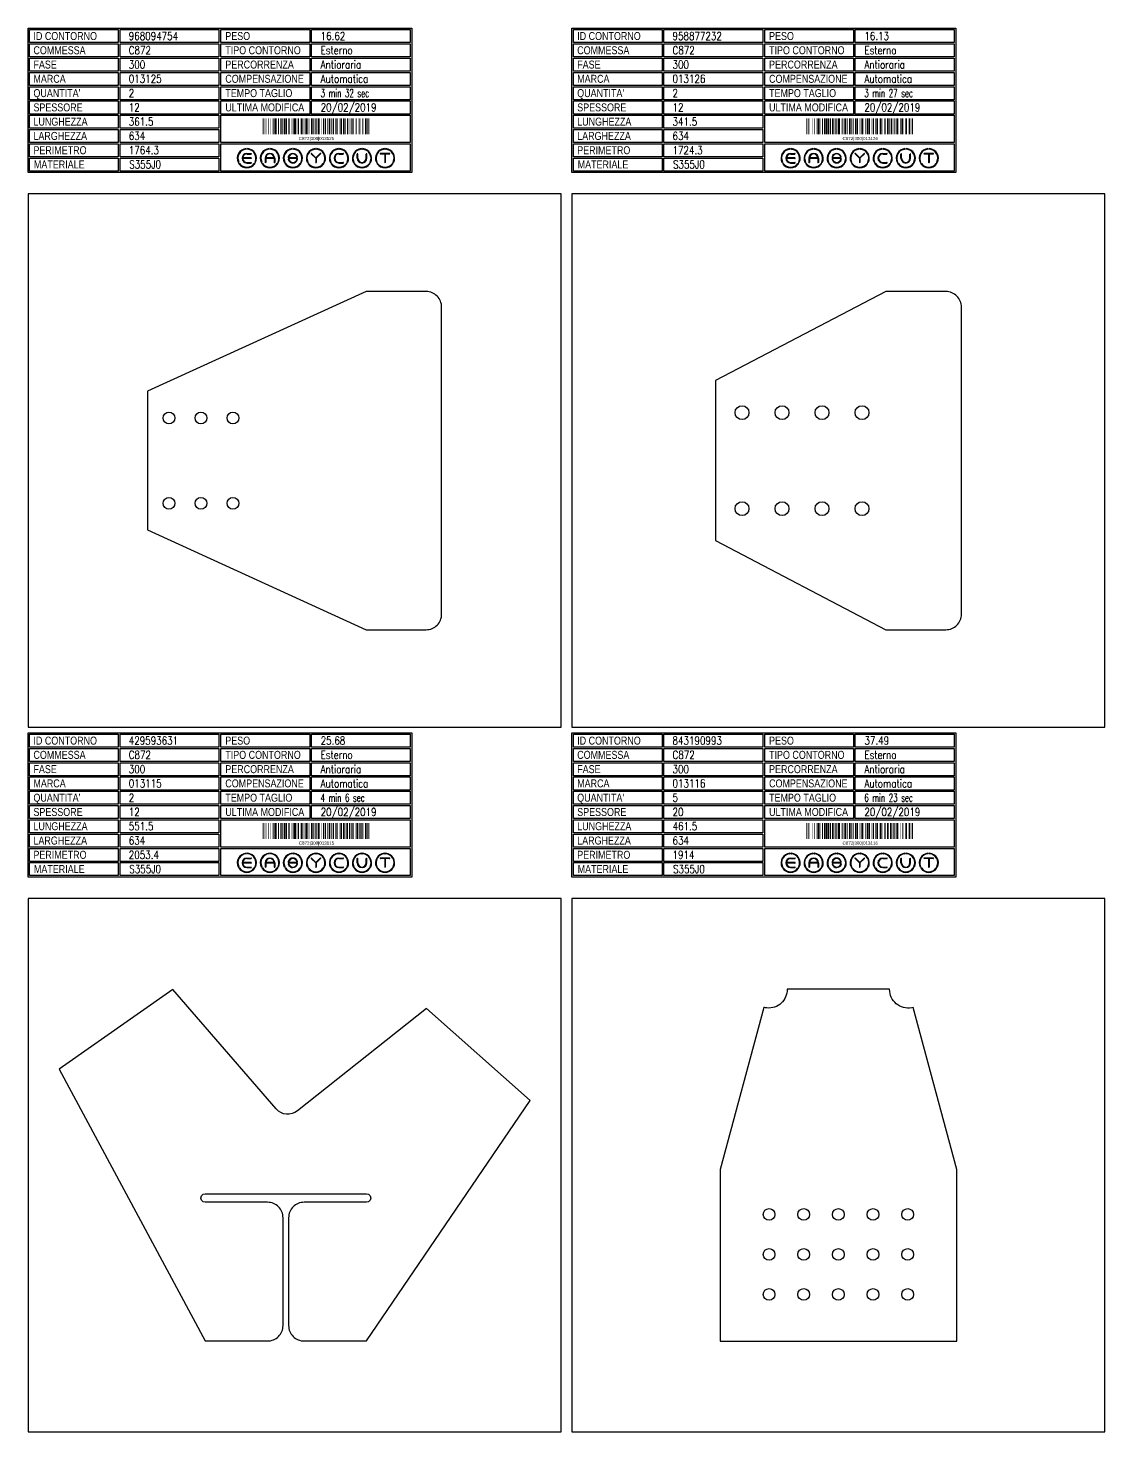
# Model space of a CAD drawing. Header units: millimetres. Extents: x 10000 to 55964, y 10000 to 31380.
# Drawn here: x 18160 to 20180, y 15365 to 17997 of the extents above; entities that cross this region are included whole.
import ezdxf
from ezdxf.enums import TextEntityAlignment as Align

# ---------------------------------------------------------------- set-up
doc = ezdxf.new("R2010")
doc.units = ezdxf.units.MM
doc.styles.add('EasyCutStyle', font='romans.shx', dxfattribs={"width": 0.8})
doc.styles.add('EasyCutStyle1', font='arial.ttf', dxfattribs={"width": 0.8})
doc.styles.get("Standard").update_dxf_attribs({"font": 'arial.ttf'})

# ---------------------------------------------------------------- blocks, each defined once
blk = doc.blocks.new('BlockShape01')
at = {"color": 253}
blk.add_lwpolyline([(0, 0), (720, 0), (720, -271), (0, -271)], close=True, dxfattribs=at)
at = {"color": 2}
for points in [[(3, -2.9), (169.3, -2.9), (169.3, -27.3), (3, -27.3)], [(3, -2.9), (169.3, -2.9), (169.3, -27.3), (3, -27.3)], [(361.9, -2.9), (528.3, -2.9), (528.3, -27.3), (361.9, -27.3)], [(3, -29.6), (169.3, -29.6), (169.3, -54), (3, -54)], [(361.9, -29.6), (528.3, -29.6), (528.3, -54), (361.9, -54)], [(3, -56.4), (169.3, -56.4), (169.3, -80.8), (3, -80.8)], [(361.9, -56.4), (528.3, -56.4), (528.3, -80.8), (361.9, -80.8)], [(3, -83.1), (169.3, -83.1), (169.3, -107.6), (3, -107.6)], [(361.9, -83.1), (528.3, -83.1), (528.3, -107.6), (361.9, -107.6)], [(3, -109.9), (169.3, -109.9), (169.3, -134.3), (3, -134.3)], [(361.9, -109.9), (528.3, -109.9), (528.3, -134.3), (361.9, -134.3)], [(3, -136.7), (169.3, -136.7), (169.3, -161.1), (3, -161.1)], [(361.9, -136.7), (528.3, -136.7), (528.3, -161.1), (361.9, -161.1)], [(3, -163.4), (169.3, -163.4), (169.3, -187.9), (3, -187.9)], [(3, -190.2), (169.3, -190.2), (169.3, -214.6), (3, -214.6)], [(3, -217), (169.3, -217), (169.3, -241.4), (3, -241.4)], [(3, -243.7), (169.3, -243.7), (169.3, -268.1), (3, -268.1)]]:
    blk.add_lwpolyline(points, close=True, dxfattribs=at)
at = {"color": 1}
for points in [[(172.7, -2.9), (358.1, -2.9), (358.1, -27.3), (172.7, -27.3)], [(531.6, -2.9), (717, -2.9), (717, -27.3), (531.6, -27.3)], [(172.7, -29.6), (358.1, -29.6), (358.1, -54), (172.7, -54)], [(531.6, -29.6), (717, -29.6), (717, -54), (531.6, -54)], [(172.7, -56.4), (358.1, -56.4), (358.1, -80.8), (172.7, -80.8)], [(531.6, -56.4), (717, -56.4), (717, -80.8), (531.6, -80.8)], [(172.7, -83.1), (358.1, -83.1), (358.1, -107.6), (172.7, -107.6)], [(531.6, -83.1), (717, -83.1), (717, -107.6), (531.6, -107.6)], [(172.7, -109.9), (358.1, -109.9), (358.1, -134.3), (172.7, -134.3)], [(531.6, -109.9), (717, -109.9), (717, -134.3), (531.6, -134.3)], [(172.7, -136.7), (358.1, -136.7), (358.1, -161.1), (172.7, -161.1)], [(531.6, -136.7), (717, -136.7), (717, -161.1), (531.6, -161.1)], [(172.7, -163.4), (358.1, -163.4), (358.1, -187.9), (172.7, -187.9)], [(361.9, -163.4), (717, -163.4), (717, -214.6), (361.9, -214.6)], [(172.7, -190.2), (358.1, -190.2), (358.1, -214.6), (172.7, -214.6)], [(172.7, -217), (358.1, -217), (358.1, -241.4), (172.7, -241.4)], [(361.9, -217), (717, -217), (717, -268.1), (361.9, -268.1)], [(172.7, -243.7), (358.1, -243.7), (358.1, -268.1), (172.7, -268.1)]]:
    blk.add_lwpolyline(points, close=True, dxfattribs=at)
at = {"color": 161, "style": 'EasyCutStyle1', "width": 0.8}
for s, p in [('ID CONTORNO', (10.1, -22.4)), ('PESO', (370, -22.4)), ('COMMESSA', (10.1, -49.1)), ('TIPO CONTORNO', (370, -49.1)), ('FASE', (10.1, -75.9)), ('PERCORRENZA', (370, -75.9)), ('MARCA', (10.1, -102.6)), ('COMPENSAZIONE', (370, -102.6)), ("QUANTITA'", (10.1, -129.4)), ('TEMPO TAGLIO', (370, -129.4)), ('SPESSORE', (10.1, -156.2)), ('ULTIMA MODIFICA', (370, -156.2)), ('LUNGHEZZA', (10.1, -182.9)), ('LARGHEZZA', (10.1, -209.7)), ('PERIMETRO', (10.1, -236.5)), ('MATERIALE', (11, -263.2))]:
    blk.add_text(s, height=15, dxfattribs=at).set_placement(p)
at = {"style": 'EasyCutStyle'}
for tag, p, width in [('IDSHAPE', (188.9, -22.4), 0.8), ('WEIGTHSHAPE', (548.8, -22.4), 0.8), ('ORDERSHAPE', (188.9, -49.1), 0.8), ('TYPESHAPE', (548.8, -49.1), 0.8), ('PHASESHAPE', (188.9, -75.9), 0.8), ('JOUSHAPE', (548.8, -75.9), 0.8), ('MKSHAPE', (188.9, -102.6), 0.8), ('COMPSHAPE', (548.8, -102.6), 0.8), ('QTASHAPE', (188.9, -129.4), 0.8), ('TIMECUTSHAPE', (548.8, -129.4), 0.65), ('TKSHAPE', (188.9, -156.2), 0.8), ('LASTMODIFYSHAPE', (548.8, -156.2), 0.8), ('LENGTHSHAPE', (188.9, -182.9), 0.8), ('HEIGHTSHAPE', (188.9, -209.7), 0.8), ('PERIMETERSHAPE', (188.9, -236.5), 0.8), ('MATSHAPE', (189.8, -263.2), 0.8)]:
    blk.add_attdef(tag, p, '', height=15, dxfattribs=dict(at, width=width))
blk = doc.blocks.new('Logo')
for color, points in [(140, [(-144.9, -7.2, -1), (-145.9, -7.6, -0.520567), (-131.2, 17.9, -1), (-131.1, 16.9, 0.520567)]), (256, [(-121.7, 0.5), (-137.5, 0.5, -0.394366), (-129.6, 7.9), (-121.7, 7.9, 1), (-121.7, 9), (-129.6, 9, 1), (-129.6, -9), (-121.7, -9, 1), (-121.7, -7.9), (-129.6, -7.9, -0.394366), (-137.5, -0.5), (-121.7, -0.5, 1)]), (140, [(-114.3, -7.2, 1), (-113.3, -7.6, 0.520567), (-128, 17.9, 0.916853), (-128.2, 16.9, 0.043377), (-128.1, 16.9, -0.520567)]), (140, [(-101.7, -7.2, -1), (-102.7, -7.6, -0.520567), (-88, 17.9, -1), (-87.9, 16.9, 0.520567)]), (140, [(-71.1, -7.2, 1), (-70.1, -7.6, 0.520567), (-84.8, 17.9, 1), (-84.9, 16.9, -0.520567)]), (140, [(-58.5, -7.2, -1), (-59.5, -7.6, -0.520567), (-44.8, 17.9, -1), (-44.7, 16.9, 0.520567)]), (256, [(-36.6, -0.5, -0.486114), (-35.5, -1.9, -0.776377), (-50.9, -2, 1), (-51.9, -2.3, 0.776377), (-34.5, -2.1, 0.486114), (-36.6, 0.5), (-49.8, 0.5, -0.486114), (-50.9, 1.9, -0.776377), (-35.5, 2, 1), (-34.5, 2.3, 0.776377), (-51.9, 2.1, 0.486114), (-49.8, -0.5)]), (140, [(-27.9, -7.2, 1), (-26.9, -7.6, 0.520567), (-41.6, 17.9, 1), (-41.7, 16.9, -0.520567)]), (140, [(-15.3, -7.2, -1), (-16.3, -7.6, -0.520567), (-1.6, 17.9, -1), (-1.5, 16.9, 0.520567)]), (256, [(0, 0.8), (-8.1, 8.8, 1), (-8.8, 8.1), (-0.5, -0.2), (-0.5, -7.9, 1), (0.5, -7.9), (0.5, -0.2), (8.8, 8.1, 1), (8.1, 8.8)]), (140, [(15.3, -7.2, 1), (16.3, -7.6, 0.520567), (1.6, 17.9, 1), (1.5, 16.9, -0.520567)]), (140, [(27.9, -7.2, -1), (26.9, -7.6, -0.520567), (41.6, 17.9, -1), (41.7, 16.9, 0.520567)]), (256, [(43.2, -9), (51.1, -9, 1), (51.1, -7.9), (43.2, -7.9, -1), (43.2, 7.9), (51.1, 7.9, 1), (51.1, 9), (43.2, 9, 1)]), (140, [(58.5, -7.2, 1), (59.5, -7.6, 0.520567), (44.8, 17.9, 1), (44.7, 16.9, -0.520567)]), (140, [(71.1, -7.2, -1), (70.1, -7.6, -0.520567), (84.8, 17.9, -1), (84.9, 16.9, 0.520567)]), (256, [(78.5, 0), (78.5, 7.9, 1), (77.4, 7.9), (77.4, 0, 1), (95.4, 0), (95.4, 7.9, 1), (94.3, 7.9), (94.3, 0, -1)]), (140, [(101.7, -7.2, 1), (102.7, -7.6, 0.520567), (88, 17.9, 1), (87.9, 16.9, -0.520567)]), (140, [(114.3, -7.2, -1), (113.3, -7.6, -0.520567), (128, 17.9, -1), (128.1, 16.9, 0.520567)]), (256, [(121.1, 9, 1), (121.1, 7.9), (129.1, 7.9), (129.1, -7.9, 1), (130.1, -7.9), (130.1, 7.9), (138.1, 7.9, 1), (138.1, 9)]), (140, [(144.9, -7.2, 1), (145.9, -7.6, 0.520567), (131.2, 17.9, 1), (131.1, 16.9, -0.520567)]), (140, [(-114.9, -10.3, 1), (-115.7, -9.7, -0.520567), (-143.5, -9.7, 1), (-144.3, -10.3, 0.520567)]), (140, [(-71.7, -10.3, 1), (-72.5, -9.7, -0.520567), (-100.3, -9.7, 1), (-101.1, -10.3, 0.520567)]), (140, [(-28.5, -10.3, 1), (-29.3, -9.7, -0.520567), (-57.1, -9.7, 1), (-57.9, -10.3, 0.520567)]), (140, [(14.7, -10.3, 1), (13.9, -9.7, -0.520567), (-13.9, -9.7, 1), (-14.7, -10.3, 0.520567)]), (140, [(57.9, -10.3, 1), (57.1, -9.7, -0.520567), (29.3, -9.7, 1), (28.5, -10.3, 0.520567)]), (140, [(101.1, -10.3, 1), (100.3, -9.7, -0.520567), (72.5, -9.7, 1), (71.7, -10.3, 0.520567)]), (140, [(144.3, -10.3, 1), (143.5, -9.7, -0.520567), (115.7, -9.7, 1), (114.9, -10.3, 0.520567)])]:
    blk.add_hatch(color=color).paths.add_polyline_path(points)
h = blk.add_hatch(color=256)
h.paths.add_polyline_path([(-78.5, -0.5), (-78.5, -7.9, 1), (-77.4, -7.9), (-77.4, 0, 1), (-95.4, 0), (-95.4, -7.9, 1), (-94.3, -7.9), (-94.3, -0.5)])
h.paths.add_polyline_path([(-94.3, 0.5, -0.933992), (-78.5, 0.5)], flags=16)
for p, q in [((-121.7, 0.5), (-137.5, 0.5)), ((-129.6, 9), (-121.7, 9)), ((-129.6, 7.9), (-121.7, 7.9)), ((-95.4, 0), (-95.4, -7.9)), ((-78.5, 0.5), (-94.3, 0.5)), ((-77.4, 0), (-77.4, -7.9)), ((-36.6, 0.5), (-49.8, 0.5)), ((-0.5, -0.2), (-8.8, 8.1)), ((0, 0.8), (-8.1, 8.8)), ((0, 0.8), (8.1, 8.8)), ((0.5, -0.2), (8.8, 8.1)), ((43.2, 9), (51.1, 9)), ((43.2, 7.9), (51.1, 7.9)), ((77.4, 0), (77.4, 7.9)), ((78.5, 0), (78.5, 7.9)), ((94.3, 0), (94.3, 7.9)), ((95.4, 0), (95.4, 7.9)), ((138.1, 9), (121.1, 9)), ((129.1, 7.9), (121.1, 7.9)), ((129.1, 7.9), (129.1, -7.9)), ((130.1, 7.9), (130.1, -7.9)), ((138.1, 7.9), (130.1, 7.9)), ((-121.7, -0.5), (-137.5, -0.5)), ((-129.6, -7.9), (-121.7, -7.9)), ((-129.6, -9), (-121.7, -9)), ((-94.3, -0.5), (-94.3, -7.9)), ((-78.5, -0.5), (-94.3, -0.5)), ((-78.5, -0.5), (-78.5, -7.9)), ((-36.6, -0.5), (-49.8, -0.5)), ((-0.5, -0.2), (-0.5, -7.9)), ((0.5, -0.2), (0.5, -7.9)), ((43.2, -7.9), (51.1, -7.9)), ((43.2, -9), (51.1, -9))]:
    blk.add_line(p, q)
at = {"color": 140}
for centre, radius, start, end in [((-129.6, 0), 18, 95, 205), ((-129.6, 0), 16.9, 95, 205), ((-131.1, 17.4), 0.54, 275, 95), ((-128.1, 17.4), 0.54, 85, 265), ((-129.6, 0), 16.9, 335, 85), ((-129.6, 0), 18, 335, 85), ((-86.4, 0), 18, 95, 205), ((-86.4, 0), 16.9, 95, 205), ((-87.9, 17.4), 0.54, 275, 95), ((-84.9, 17.4), 0.54, 85, 265), ((-86.4, 0), 16.9, 335, 85), ((-86.4, 0), 18, 335, 85), ((-43.2, 0), 18, 95, 205), ((-43.2, 0), 16.9, 95, 205), ((-44.7, 17.4), 0.54, 275, 95), ((-41.7, 17.4), 0.54, 85, 265), ((-43.2, 0), 16.9, 335, 85), ((-43.2, 0), 18, 335, 85), ((0, 0), 18, 95, 205), ((0, 0), 16.9, 95, 205), ((-1.5, 17.4), 0.54, 275, 95), ((1.5, 17.4), 0.54, 85, 265), ((0, 0), 16.9, 335, 85), ((0, 0), 18, 335, 85), ((43.2, 0), 18, 95, 205), ((43.2, 0), 16.9, 95, 205), ((41.7, 17.4), 0.54, 275, 95), ((44.7, 17.4), 0.54, 85, 265), ((43.2, 0), 16.9, 335, 85), ((43.2, 0), 18, 335, 85), ((86.4, 0), 18, 95, 205), ((86.4, 0), 16.9, 95, 205), ((84.9, 17.4), 0.54, 275, 95), ((87.9, 17.4), 0.54, 85, 265), ((86.4, 0), 16.9, 335, 85), ((86.4, 0), 18, 335, 85), ((129.6, 0), 18, 95, 205), ((129.6, 0), 16.9, 95, 205), ((128.1, 17.4), 0.54, 275, 95), ((131.1, 17.4), 0.54, 85, 265), ((129.6, 0), 16.9, 335, 85), ((129.6, 0), 18, 335, 85), ((-145.4, -7.4), 0.54, 205, 25), ((-143.9, -10), 0.54, 35, 215), ((-129.6, 0), 18, 215, 325), ((-129.6, 0), 16.9, 215, 325), ((-115.3, -10), 0.54, 325, 145), ((-113.8, -7.4), 0.54, 155, 335), ((-102.2, -7.4), 0.54, 205, 25), ((-100.7, -10), 0.54, 35, 215), ((-86.4, 0), 18, 215, 325), ((-86.4, 0), 16.9, 215, 325), ((-72.1, -10), 0.54, 325, 145), ((-70.6, -7.4), 0.54, 155, 335), ((-59, -7.4), 0.54, 205, 25), ((-57.5, -10), 0.54, 35, 215), ((-43.2, 0), 18, 215, 325), ((-43.2, 0), 16.9, 215, 325), ((-28.9, -10), 0.54, 325, 145), ((-27.4, -7.4), 0.54, 155, 335), ((-15.8, -7.4), 0.54, 205, 25), ((-14.3, -10), 0.54, 35, 215), ((0, 0), 18, 215, 325), ((0, 0), 16.9, 215, 325), ((14.3, -10), 0.54, 325, 145), ((15.8, -7.4), 0.54, 155, 335), ((27.4, -7.4), 0.54, 205, 25), ((28.9, -10), 0.54, 35, 215), ((43.2, 0), 18, 215, 325), ((43.2, 0), 16.9, 215, 325), ((57.5, -10), 0.54, 325, 145), ((59, -7.4), 0.54, 155, 335), ((70.6, -7.4), 0.54, 205, 25), ((72.1, -10), 0.54, 35, 215), ((86.4, 0), 18, 215, 325), ((86.4, 0), 16.9, 215, 325), ((100.7, -10), 0.54, 325, 145), ((102.2, -7.4), 0.54, 155, 335), ((113.8, -7.4), 0.54, 205, 25), ((115.3, -10), 0.54, 35, 215), ((129.6, 0), 18, 215, 325), ((129.6, 0), 16.9, 215, 325), ((143.9, -10), 0.54, 325, 145), ((145.4, -7.4), 0.54, 155, 335)]:
    blk.add_arc(centre, radius, start, end, dxfattribs=at)
for centre, radius, start, end in [((-129.6, 0), 9, 90, 270), ((-129.6, 0), 7.92, 90, 176.0904), ((-121.7, 8.5), 0.54, 270, 90), ((-121.7, 0), 0.54, 270, 90), ((-86.4, 0), 9, 0, 180), ((-86.4, 0), 7.92, 3.9096, 176.0904), ((-49.8, 1.6), 2.16, 166.2998, 270), ((-43.2, 0), 9, 15, 166.2998), ((-43.2, 0), 7.92, 15, 166.2998), ((-49.8, 1.6), 1.08, 166.2998, 270), ((-36.6, -1.6), 2.16, 346.2998, 90), ((-35, 2.2), 0.54, 195, 15), ((-8.5, 8.5), 0.54, 45, 225), ((8.5, 8.5), 0.54, 315, 135), ((43.2, 0), 9, 90, 270), ((43.2, 0), 7.92, 90, 270), ((51.1, 8.5), 0.54, 270, 90), ((77.9, 7.9), 0.54, 0, 180), ((86.4, 0), 9, 180, 0), ((86.4, 0), 7.92, 180, 0), ((94.9, 7.9), 0.54, 0, 180), ((121.1, 8.5), 0.54, 90, 270), ((138.1, 8.5), 0.54, 270, 90), ((-129.6, 0), 7.92, 183.9096, 270), ((-121.7, -8.5), 0.54, 270, 90), ((-94.9, -7.9), 0.54, 180, 0), ((-77.9, -7.9), 0.54, 180, 0), ((-51.4, -2.2), 0.54, 15, 195), ((-43.2, 0), 9, 195, 346.2998), ((-43.2, 0), 7.92, 195, 346.2998), ((-36.6, -1.6), 1.08, 346.2998, 90), ((0, -7.9), 0.54, 180, 0), ((51.1, -8.5), 0.54, 270, 90), ((129.6, -7.9), 0.54, 180, 0)]:
    blk.add_arc(centre, radius, start, end)
blk = doc.blocks.new('429593631_128', base_point=(315.75, -403))
at = {"linetype": 'Continuous'}
for points, const_width in [([(316.75, -403), (316.75, -373)], 2), ([(319.25, -403), (319.25, -373)], 1), ([(322.25, -403), (322.25, -373)], 1), ([(327.25, -403), (327.25, -373)], 1), ([(331.25, -403), (331.25, -373)], 1), ([(335.75, -403), (335.75, -373)], 2), ([(339.25, -403), (339.25, -373)], 3), ([(342.25, -403), (342.25, -373)], 1), ([(345.75, -403), (345.75, -373)], 2), ([(350.25, -403), (350.25, -373)], 3), ([(353.75, -403), (353.75, -373)], 2), ([(357.25, -403), (357.25, -373)], 3), ([(360.75, -403), (360.75, -373)], 2), ([(365.25, -403), (365.25, -373)], 3), ([(369.25, -403), (369.25, -373)], 1), ([(371.25, -403), (371.25, -373)], 1), ([(373.25, -403), (373.25, -373)], 1), ([(376.75, -403), (376.75, -373)], 4), ([(382.75, -403), (382.75, -373)], 2), ([(386.25, -403), (386.25, -373)], 1), ([(389.25, -403), (389.25, -373)], 3), ([(393.25, -403), (393.25, -373)], 1), ([(397.25, -403), (397.25, -373)], 3), ([(400.75, -403), (400.75, -373)], 2), ([(404.25, -403), (404.25, -373)], 1), ([(408.25, -403), (408.25, -373)], 3), ([(411.75, -403), (411.75, -373)], 2), ([(415.25, -403), (415.25, -373)], 1), ([(417.25, -403), (417.25, -373)], 1), ([(420.75, -403), (420.75, -373)], 4), ([(426.25, -403), (426.25, -373)], 1), ([(430.25, -403), (430.25, -373)], 3), ([(433.75, -403), (433.75, -373)], 2), ([(437.25, -403), (437.25, -373)], 1), ([(441.25, -403), (441.25, -373)], 3), ([(445.75, -403), (445.75, -373)], 2), ([(448.75, -403), (448.75, -373)], 2), ([(452.25, -403), (452.25, -373)], 1), ([(455.25, -403), (455.25, -373)], 3), ([(459.25, -403), (459.25, -373)], 1), ([(463.25, -403), (463.25, -373)], 3), ([(467.75, -403), (467.75, -373)], 2), ([(470.25, -403), (470.25, -373)], 1), ([(474.25, -403), (474.25, -373)], 3), ([(478.75, -403), (478.75, -373)], 2), ([(481.75, -403), (481.75, -373)], 2), ([(485.25, -403), (485.25, -373)], 3), ([(489.25, -403), (489.25, -373)], 1), ([(493.25, -403), (493.25, -373)], 3), ([(496.75, -403), (496.75, -373)], 2), ([(500.25, -403), (500.25, -373)], 3), ([(503.75, -403), (503.75, -373)], 2), ([(509.25, -403), (509.25, -373)], 3), ([(512.25, -403), (512.25, -373)], 1), ([(514.75, -403), (514.75, -373)], 2)]:
    blk.add_lwpolyline(points, dxfattribs=dict(at, const_width=const_width))
blk.add_text('C872|300|013115', height=6).set_placement((416.75, -413.5), align=Align.CENTER)
blk = doc.blocks.new('843190993_128', base_point=(270.75, -403))
at = {"linetype": 'Continuous'}
for points, const_width in [([(271.75, -403), (271.75, -373)], 2), ([(274.25, -403), (274.25, -373)], 1), ([(277.25, -403), (277.25, -373)], 1), ([(282.25, -403), (282.25, -373)], 1), ([(286.25, -403), (286.25, -373)], 1), ([(290.75, -403), (290.75, -373)], 2), ([(294.25, -403), (294.25, -373)], 3), ([(297.25, -403), (297.25, -373)], 1), ([(300.75, -403), (300.75, -373)], 2), ([(305.25, -403), (305.25, -373)], 3), ([(308.75, -403), (308.75, -373)], 2), ([(312.25, -403), (312.25, -373)], 3), ([(315.75, -403), (315.75, -373)], 2), ([(320.25, -403), (320.25, -373)], 3), ([(324.25, -403), (324.25, -373)], 1), ([(326.25, -403), (326.25, -373)], 1), ([(328.25, -403), (328.25, -373)], 1), ([(331.75, -403), (331.75, -373)], 4), ([(337.75, -403), (337.75, -373)], 2), ([(341.25, -403), (341.25, -373)], 1), ([(344.25, -403), (344.25, -373)], 3), ([(348.25, -403), (348.25, -373)], 1), ([(352.25, -403), (352.25, -373)], 3), ([(355.75, -403), (355.75, -373)], 2), ([(359.25, -403), (359.25, -373)], 1), ([(363.25, -403), (363.25, -373)], 3), ([(366.75, -403), (366.75, -373)], 2), ([(370.25, -403), (370.25, -373)], 1), ([(372.25, -403), (372.25, -373)], 1), ([(375.75, -403), (375.75, -373)], 4), ([(381.25, -403), (381.25, -373)], 1), ([(385.25, -403), (385.25, -373)], 3), ([(388.75, -403), (388.75, -373)], 2), ([(392.25, -403), (392.25, -373)], 1), ([(396.25, -403), (396.25, -373)], 3), ([(400.75, -403), (400.75, -373)], 2), ([(403.75, -403), (403.75, -373)], 2), ([(407.25, -403), (407.25, -373)], 1), ([(410.25, -403), (410.25, -373)], 3), ([(414.25, -403), (414.25, -373)], 1), ([(418.25, -403), (418.25, -373)], 3), ([(422.75, -403), (422.75, -373)], 2), ([(425.25, -403), (425.25, -373)], 1), ([(429.25, -403), (429.25, -373)], 3), ([(433.75, -403), (433.75, -373)], 2), ([(436.75, -403), (436.75, -373)], 2), ([(441.25, -403), (441.25, -373)], 3), ([(444.25, -403), (444.25, -373)], 1), ([(447.25, -403), (447.25, -373)], 1), ([(451.75, -403), (451.75, -373)], 2), ([(456.25, -403), (456.25, -373)], 1), ([(458.75, -403), (458.75, -373)], 2), ([(464.25, -403), (464.25, -373)], 3), ([(467.25, -403), (467.25, -373)], 1), ([(469.75, -403), (469.75, -373)], 2)]:
    blk.add_lwpolyline(points, dxfattribs=dict(at, const_width=const_width))
blk.add_text('C872|300|013116', height=6).set_placement((371.75, -413.5), align=Align.CENTER)
blk = doc.blocks.new('968094754_128', base_point=(220.75, -403))
at = {"linetype": 'Continuous'}
for points, const_width in [([(221.75, -403), (221.75, -373)], 2), ([(224.25, -403), (224.25, -373)], 1), ([(227.25, -403), (227.25, -373)], 1), ([(232.25, -403), (232.25, -373)], 1), ([(236.25, -403), (236.25, -373)], 1), ([(240.75, -403), (240.75, -373)], 2), ([(244.25, -403), (244.25, -373)], 3), ([(247.25, -403), (247.25, -373)], 1), ([(250.75, -403), (250.75, -373)], 2), ([(255.25, -403), (255.25, -373)], 3), ([(258.75, -403), (258.75, -373)], 2), ([(262.25, -403), (262.25, -373)], 3), ([(265.75, -403), (265.75, -373)], 2), ([(270.25, -403), (270.25, -373)], 3), ([(274.25, -403), (274.25, -373)], 1), ([(276.25, -403), (276.25, -373)], 1), ([(278.25, -403), (278.25, -373)], 1), ([(281.75, -403), (281.75, -373)], 4), ([(287.75, -403), (287.75, -373)], 2), ([(291.25, -403), (291.25, -373)], 1), ([(294.25, -403), (294.25, -373)], 3), ([(298.25, -403), (298.25, -373)], 1), ([(302.25, -403), (302.25, -373)], 3), ([(305.75, -403), (305.75, -373)], 2), ([(309.25, -403), (309.25, -373)], 1), ([(313.25, -403), (313.25, -373)], 3), ([(316.75, -403), (316.75, -373)], 2), ([(320.25, -403), (320.25, -373)], 1), ([(322.25, -403), (322.25, -373)], 1), ([(325.75, -403), (325.75, -373)], 4), ([(331.25, -403), (331.25, -373)], 1), ([(335.25, -403), (335.25, -373)], 3), ([(338.75, -403), (338.75, -373)], 2), ([(342.25, -403), (342.25, -373)], 1), ([(346.25, -403), (346.25, -373)], 3), ([(350.75, -403), (350.75, -373)], 2), ([(353.75, -403), (353.75, -373)], 2), ([(357.25, -403), (357.25, -373)], 1), ([(360.25, -403), (360.25, -373)], 3), ([(364.25, -403), (364.25, -373)], 1), ([(368.25, -403), (368.25, -373)], 3), ([(372.75, -403), (372.75, -373)], 2), ([(375.75, -403), (375.75, -373)], 2), ([(380.25, -403), (380.25, -373)], 3), ([(384.25, -403), (384.25, -373)], 1), ([(386.75, -403), (386.75, -373)], 2), ([(390.25, -403), (390.25, -373)], 3), ([(394.25, -403), (394.25, -373)], 1), ([(397.25, -403), (397.25, -373)], 1), ([(401.75, -403), (401.75, -373)], 2), ([(404.25, -403), (404.25, -373)], 1), ([(408.75, -403), (408.75, -373)], 2), ([(414.25, -403), (414.25, -373)], 3), ([(417.25, -403), (417.25, -373)], 1), ([(419.75, -403), (419.75, -373)], 2)]:
    blk.add_lwpolyline(points, dxfattribs=dict(at, const_width=const_width))
blk.add_text('C872|300|013125', height=6).set_placement((321.75, -413.5), align=Align.CENTER)
blk = doc.blocks.new('958877232_128', base_point=(210.75, -403))
at = {"linetype": 'Continuous'}
for points, const_width in [([(211.75, -403), (211.75, -373)], 2), ([(214.25, -403), (214.25, -373)], 1), ([(217.25, -403), (217.25, -373)], 1), ([(222.25, -403), (222.25, -373)], 1), ([(226.25, -403), (226.25, -373)], 1), ([(230.75, -403), (230.75, -373)], 2), ([(234.25, -403), (234.25, -373)], 3), ([(237.25, -403), (237.25, -373)], 1), ([(240.75, -403), (240.75, -373)], 2), ([(245.25, -403), (245.25, -373)], 3), ([(248.75, -403), (248.75, -373)], 2), ([(252.25, -403), (252.25, -373)], 3), ([(255.75, -403), (255.75, -373)], 2), ([(260.25, -403), (260.25, -373)], 3), ([(264.25, -403), (264.25, -373)], 1), ([(266.25, -403), (266.25, -373)], 1), ([(268.25, -403), (268.25, -373)], 1), ([(271.75, -403), (271.75, -373)], 4), ([(277.75, -403), (277.75, -373)], 2), ([(281.25, -403), (281.25, -373)], 1), ([(284.25, -403), (284.25, -373)], 3), ([(288.25, -403), (288.25, -373)], 1), ([(292.25, -403), (292.25, -373)], 3), ([(295.75, -403), (295.75, -373)], 2), ([(299.25, -403), (299.25, -373)], 1), ([(303.25, -403), (303.25, -373)], 3), ([(306.75, -403), (306.75, -373)], 2), ([(310.25, -403), (310.25, -373)], 1), ([(312.25, -403), (312.25, -373)], 1), ([(315.75, -403), (315.75, -373)], 4), ([(321.25, -403), (321.25, -373)], 1), ([(325.25, -403), (325.25, -373)], 3), ([(328.75, -403), (328.75, -373)], 2), ([(332.25, -403), (332.25, -373)], 1), ([(336.25, -403), (336.25, -373)], 3), ([(340.75, -403), (340.75, -373)], 2), ([(343.75, -403), (343.75, -373)], 2), ([(347.25, -403), (347.25, -373)], 1), ([(350.25, -403), (350.25, -373)], 3), ([(354.25, -403), (354.25, -373)], 1), ([(358.25, -403), (358.25, -373)], 3), ([(362.75, -403), (362.75, -373)], 2), ([(365.75, -403), (365.75, -373)], 2), ([(370.25, -403), (370.25, -373)], 3), ([(374.25, -403), (374.25, -373)], 1), ([(376.75, -403), (376.75, -373)], 2), ([(381.25, -403), (381.25, -373)], 3), ([(384.25, -403), (384.25, -373)], 1), ([(387.75, -403), (387.75, -373)], 2), ([(391.25, -403), (391.25, -373)], 3), ([(396.25, -403), (396.25, -373)], 1), ([(398.75, -403), (398.75, -373)], 2), ([(404.25, -403), (404.25, -373)], 3), ([(407.25, -403), (407.25, -373)], 1), ([(409.75, -403), (409.75, -373)], 2)]:
    blk.add_lwpolyline(points, dxfattribs=dict(at, const_width=const_width))
blk.add_text('C872|300|013126', height=6).set_placement((311.75, -413.5), align=Align.CENTER)

msp = doc.modelspace()

# ---------------------------------------------------------------- linework, layer by layer
for p, q in [((19160, 17686), (18160, 17686)), ((18160, 17686), (18160, 16686)), ((19160, 16686), (19160, 17686)), ((20180, 17686), (19180, 17686)), ((19180, 17686), (19180, 16686)), ((20180, 16686), (20180, 17686)), ((18160, 16686), (19160, 16686)), ((19180, 16686), (20180, 16686)), ((19160, 16365), (18160, 16365)), ((18160, 16365), (18160, 15365)), ((19160, 15365), (19160, 16365)), ((20180, 16365), (19180, 16365)), ((19180, 16365), (19180, 15365)), ((20180, 15365), (20180, 16365)), ((18160, 15365), (19160, 15365)), ((19180, 15365), (20180, 15365))]:
    msp.add_line(p, q)
at = {"color": 2}
for points in [[(18794.3, 16869), (18906.8, 16869, 0.414214), (18935.8, 16898), (18935.8, 17474, 0.414214), (18906.8, 17503), (18794.3, 17503), (18384.3, 17316), (18384.3, 17056)], [(19769.3, 16869), (19881.8, 16869, 0.414214), (19910.8, 16898), (19910.8, 17474, 0.414214), (19881.8, 17503), (19769.3, 17503), (19449.3, 17336), (19449.3, 17036)], [(18492.3, 15535.5), (18609.3, 15535.5, 0.414214), (18638.3, 15564.5), (18638.3, 15766.5, 0.414214), (18609.3, 15795.5), (18492.3, 15795.5), (18488.3, 15796.5), (18485.3, 15799.5), (18484.3, 15803.5), (18485.3, 15807.5), (18488.3, 15810.5), (18492.3, 15811.5), (18794.8, 15811.5), (18798.8, 15810.5), (18801.8, 15807.5), (18802.8, 15803.5), (18801.8, 15799.5), (18798.8, 15796.5), (18794.8, 15795.5), (18677.8, 15795.5, 0.414214), (18648.8, 15766.5), (18648.8, 15564.5, 0.414214), (18677.8, 15535.5), (18794.8, 15535.5), (19101.8, 15986.5), (18907.3, 16159), (18665.3, 15967, -0.402116), (18625.3, 15970.5), (18431.3, 16194.5), (18218.3, 16045)], [(19458, 15535.3), (19902, 15535.3), (19902, 15856.8), (19820, 16160.8), (19817.5, 16160.3, -0.470998), (19776, 16194.8), (19584, 16194.8, -0.440679), (19546, 16159.8, -0.046893), (19540, 16160.8), (19458, 15856.8)]]:
    msp.add_lwpolyline(points, format="xyb", close=True, dxfattribs=at)
at = {"color": 4}
for centre, radius in [((18424.3, 17266), 11), ((18484.3, 17266), 11), ((18544.3, 17266), 11), ((19499.3, 17276), 13), ((19574.3, 17276), 13), ((19649.3, 17276), 13), ((19724.3, 17276), 13), ((18424.3, 17106), 11), ((18484.3, 17106), 11), ((18544.3, 17106), 11), ((19499.3, 17096), 13), ((19574.3, 17096), 13), ((19649.3, 17096), 13), ((19724.3, 17096), 13), ((19550, 15772.8), 11), ((19615, 15772.8), 11), ((19680, 15772.8), 11), ((19745, 15772.8), 11), ((19810, 15772.8), 11), ((19550, 15697.8), 11), ((19615, 15697.8), 11), ((19680, 15697.8), 11), ((19745, 15697.8), 11), ((19810, 15697.8), 11), ((19550, 15622.8), 11), ((19615, 15622.8), 11), ((19680, 15622.8), 11), ((19745, 15622.8), 11), ((19810, 15622.8), 11)]:
    msp.add_circle(centre, radius, dxfattribs=at)

# ---------------------------------------------------------------- block references
for p, values in [((18160, 17997), {'IDSHAPE': '968094754', 'ORDERSHAPE': 'C872', 'PHASESHAPE': '300', 'MKSHAPE': '013125', 'TKSHAPE': '12', 'LENGTHSHAPE': '361.5', 'HEIGHTSHAPE': '634', 'MATSHAPE': 'S355J0', 'LASTMODIFYSHAPE': '20/02/2019', 'PERIMETERSHAPE': '1764.3', 'WEIGTHSHAPE': '16.62', 'TYPESHAPE': 'Esterno', 'JOUSHAPE': 'Antioraria', 'COMPSHAPE': 'Automatica', 'TIMECUTSHAPE': '3 min 32 sec', 'QTASHAPE': '2'}), ((19180, 17997), {'IDSHAPE': '958877232', 'ORDERSHAPE': 'C872', 'PHASESHAPE': '300', 'MKSHAPE': '013126', 'TKSHAPE': '12', 'LENGTHSHAPE': '341.5', 'HEIGHTSHAPE': '634', 'MATSHAPE': 'S355J0', 'LASTMODIFYSHAPE': '20/02/2019', 'PERIMETERSHAPE': '1724.3', 'WEIGTHSHAPE': '16.13', 'TYPESHAPE': 'Esterno', 'JOUSHAPE': 'Antioraria', 'COMPSHAPE': 'Automatica', 'TIMECUTSHAPE': '3 min 27 sec', 'QTASHAPE': '2'}), ((18160, 16676), {'IDSHAPE': '429593631', 'ORDERSHAPE': 'C872', 'PHASESHAPE': '300', 'MKSHAPE': '013115', 'TKSHAPE': '12', 'LENGTHSHAPE': '551.5', 'HEIGHTSHAPE': '634', 'MATSHAPE': 'S355J0', 'LASTMODIFYSHAPE': '20/02/2019', 'PERIMETERSHAPE': '2053.4', 'WEIGTHSHAPE': '25.68', 'TYPESHAPE': 'Esterno', 'JOUSHAPE': 'Antioraria', 'COMPSHAPE': 'Automatica', 'TIMECUTSHAPE': '4 min 6 sec', 'QTASHAPE': '2'}), ((19180, 16676), {'IDSHAPE': '843190993', 'ORDERSHAPE': 'C872', 'PHASESHAPE': '300', 'MKSHAPE': '013116', 'TKSHAPE': '20', 'LENGTHSHAPE': '461.5', 'HEIGHTSHAPE': '634', 'MATSHAPE': 'S355J0', 'LASTMODIFYSHAPE': '20/02/2019', 'PERIMETERSHAPE': '1914', 'WEIGTHSHAPE': '37.49', 'TYPESHAPE': 'Esterno', 'JOUSHAPE': 'Antioraria', 'COMPSHAPE': 'Automatica', 'TIMECUTSHAPE': '6 min 23 sec', 'QTASHAPE': '5'})]:
    msp.add_blockref('BlockShape01', p).add_auto_attribs(values)
for name, p in [('968094754_128', (18600, 17797.5)), ('958877232_128', (19620, 17797.5)), ('Logo', (18700, 17753)), ('Logo', (19720, 17753)), ('429593631_128', (18600, 16476.5)), ('843190993_128', (19620, 16476.5)), ('Logo', (18700, 16432)), ('Logo', (19720, 16432))]:
    msp.add_blockref(name, p)

doc.saveas('drawing.dxf')
